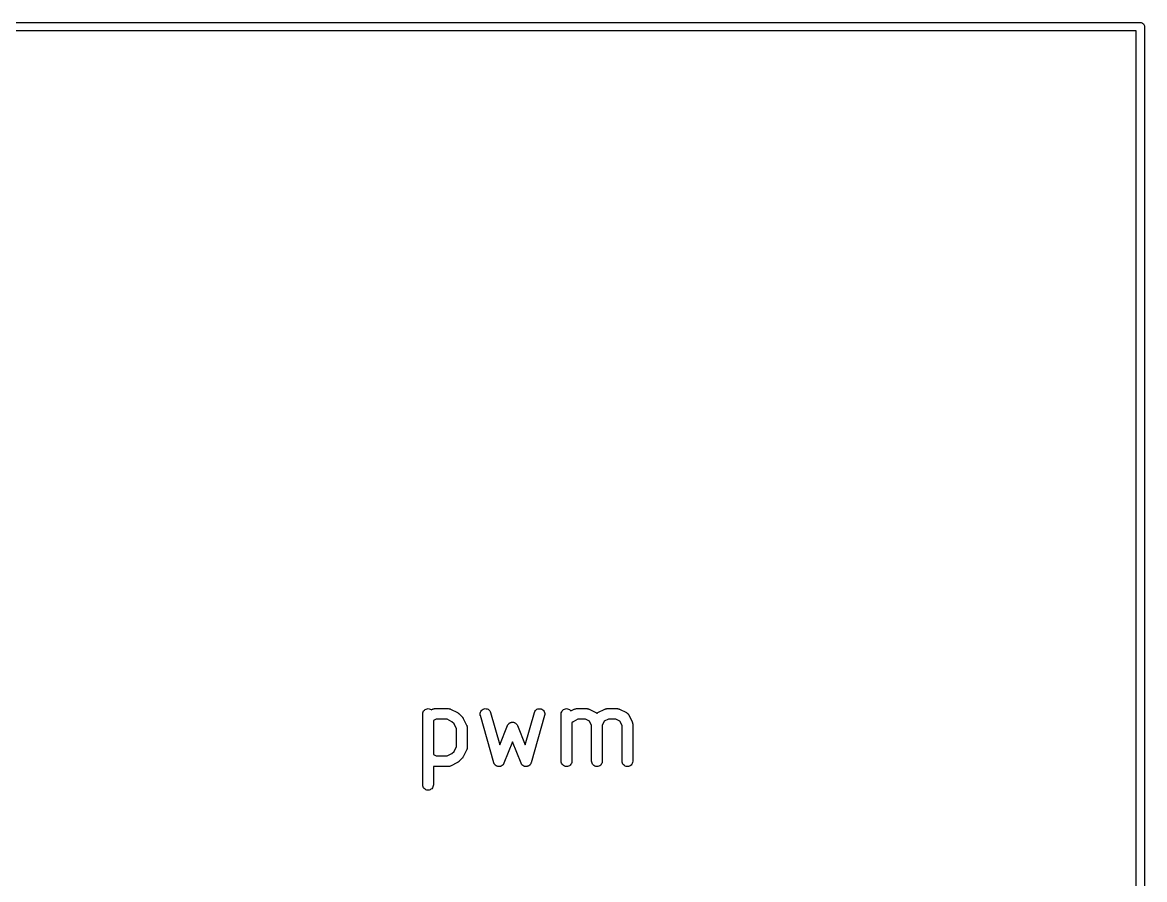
# Model space of a CAD drawing. Extents: x 79.2 to 140.3, y -94.5 to -17.5.
# Drawn here: x 124.45 to 140.27, y -29.55 to -17.47 of the extents above; entities that cross this region are included whole.
import ezdxf

# ---------------------------------------------------------------- set-up
doc = ezdxf.new("R2010")
doc.units = 0
doc.header["$MEASUREMENT"] = 0
doc.layers.add('BLACK', color=7, linetype='CONTINUOUS')

msp = doc.modelspace()

# ---------------------------------------------------------------- linework, layer by layer
at = {"layer": 'BLACK', "linetype": 'CONTINUOUS'}
for p, q in [((79.2509, -17.466), (140.205, -17.466)), ((140.205, -17.466), (140.208, -17.4657)), ((140.208, -17.4657), (140.211, -17.466)), ((140.211, -17.466), (140.22, -17.4669)), ((140.22, -17.4669), (140.231, -17.4703)), ((140.231, -17.4703), (140.241, -17.4759)), ((140.241, -17.4759), (140.251, -17.4834)), ((140.251, -17.4834), (140.258, -17.4925)), ((140.258, -17.4925), (140.264, -17.5029)), ((140.264, -17.5029), (140.267, -17.5142)), ((140.267, -17.5142), (140.268, -17.526)), ((140.268, -17.526), (140.268, -17.5289)), ((140.268, -17.5289), (140.268, -94.4851)), ((140.148, -17.586), (79.308, -17.586)), ((140.148, -94.428), (140.148, -17.586)), ((130.092, -27.2167), (130.094, -27.2021)), ((130.094, -27.2021), (130.098, -27.1882)), ((130.098, -27.1882), (130.105, -27.1753)), ((130.105, -27.1753), (130.115, -27.1641)), ((130.115, -27.1641), (130.126, -27.155)), ((130.126, -27.155), (130.139, -27.1482)), ((130.139, -27.1482), (130.153, -27.144)), ((130.153, -27.144), (130.168, -27.1427)), ((130.168, -27.1427), (130.182, -27.1442)), ((130.182, -27.1442), (130.196, -27.1486)), ((130.196, -27.1486), (130.209, -27.1555)), ((130.209, -27.1555), (130.213, -27.1586)), ((130.213, -27.1586), (130.229, -27.1506)), ((130.229, -27.1506), (130.23, -27.1502)), ((130.23, -27.1502), (130.232, -27.1494)), ((130.232, -27.1494), (130.234, -27.1484)), ((130.234, -27.1484), (130.239, -27.1469)), ((130.239, -27.1469), (130.244, -27.1451)), ((130.244, -27.1451), (130.246, -27.1448)), ((130.246, -27.1448), (130.248, -27.1441)), ((130.248, -27.1441), (130.253, -27.1436)), ((130.253, -27.1436), (130.258, -27.1428)), ((130.258, -27.1428), (130.26, -27.1429)), ((130.26, -27.1429), (130.262, -27.1427)), ((130.262, -27.1427), (130.453, -27.1427)), ((130.453, -27.1427), (130.454, -27.1427)), ((130.454, -27.1427), (130.456, -27.143)), ((130.456, -27.143), (130.458, -27.1429)), ((130.458, -27.1429), (130.463, -27.1438)), ((130.463, -27.1438), (130.469, -27.1444)), ((130.469, -27.1444), (130.471, -27.145)), ((130.471, -27.145), (130.473, -27.1454)), ((130.473, -27.1454), (130.478, -27.1472)), ((130.478, -27.1472), (130.482, -27.1488)), ((130.482, -27.1488), (130.484, -27.1498)), ((130.484, -27.1498), (130.486, -27.1506)), ((130.486, -27.1506), (130.582, -27.1983)), ((130.582, -27.1983), (130.583, -27.1987)), ((130.583, -27.1987), (130.586, -27.201)), ((130.586, -27.201), (130.59, -27.203)), ((130.59, -27.203), (130.592, -27.205)), ((130.592, -27.205), (130.595, -27.2067)), ((130.595, -27.2067), (130.598, -27.2096)), ((130.902, -27.2082), (130.906, -27.194)), ((130.906, -27.194), (130.912, -27.1806)), ((130.912, -27.1806), (130.92, -27.1687)), ((130.92, -27.1687), (130.931, -27.1586)), ((130.931, -27.1586), (130.943, -27.1507)), ((130.943, -27.1507), (130.957, -27.1455)), ((130.957, -27.1455), (130.971, -27.1429)), ((130.971, -27.1429), (130.986, -27.1432)), ((130.986, -27.1432), (131, -27.1464)), ((131, -27.1464), (131.013, -27.1523)), ((131.013, -27.1523), (131.025, -27.1606)), ((131.025, -27.1606), (131.036, -27.1712)), ((131.036, -27.1712), (131.043, -27.1835)), ((131.043, -27.1835), (131.049, -27.1971)), ((131.049, -27.1971), (131.179, -27.6528)), ((131.536, -27.6528), (131.667, -27.1971)), ((131.667, -27.1961), (131.672, -27.1826)), ((131.667, -27.1971), (131.667, -27.1961)), ((131.672, -27.1826), (131.68, -27.1704)), ((131.68, -27.1704), (131.691, -27.16)), ((131.691, -27.16), (131.703, -27.1518)), ((131.703, -27.1518), (131.716, -27.1461)), ((131.716, -27.1461), (131.731, -27.1431)), ((131.731, -27.1431), (131.745, -27.143)), ((131.745, -27.143), (131.76, -27.1457)), ((131.76, -27.1457), (131.773, -27.1512)), ((131.773, -27.1512), (131.786, -27.1592)), ((131.786, -27.1592), (131.796, -27.1694)), ((131.796, -27.1694), (131.804, -27.1815)), ((131.804, -27.1815), (131.81, -27.195)), ((131.81, -27.195), (131.813, -27.2093)), ((132.045, -27.2167), (132.046, -27.2021)), ((132.046, -27.2021), (132.051, -27.1882)), ((132.051, -27.1882), (132.058, -27.1753)), ((132.058, -27.1753), (132.067, -27.1641)), ((132.067, -27.1641), (132.079, -27.155)), ((132.079, -27.155), (132.092, -27.1482)), ((132.092, -27.1482), (132.106, -27.144)), ((132.106, -27.144), (132.12, -27.1427)), ((132.12, -27.1427), (132.135, -27.1442)), ((132.135, -27.1442), (132.149, -27.1486)), ((132.149, -27.1486), (132.162, -27.1555)), ((132.162, -27.1555), (132.173, -27.1649)), ((132.173, -27.1649), (132.181, -27.1747)), ((132.181, -27.1747), (132.229, -27.1506)), ((132.229, -27.1506), (132.23, -27.1502)), ((132.23, -27.1502), (132.232, -27.1494)), ((132.232, -27.1494), (132.234, -27.1484)), ((132.234, -27.1484), (132.239, -27.1469)), ((132.239, -27.1469), (132.244, -27.1451)), ((132.244, -27.1451), (132.246, -27.1448)), ((132.246, -27.1448), (132.248, -27.1441)), ((132.248, -27.1441), (132.253, -27.1436)), ((132.253, -27.1436), (132.258, -27.1428)), ((132.258, -27.1428), (132.26, -27.1429)), ((132.26, -27.1429), (132.262, -27.1427)), ((132.262, -27.1427), (132.405, -27.1427)), ((132.405, -27.1427), (132.406, -27.1427)), ((132.406, -27.1427), (132.409, -27.143)), ((132.409, -27.143), (132.411, -27.1429)), ((132.411, -27.1429), (132.416, -27.1438)), ((132.416, -27.1438), (132.421, -27.1444)), ((132.421, -27.1444), (132.423, -27.145)), ((132.423, -27.145), (132.425, -27.1454)), ((132.425, -27.1454), (132.43, -27.1472)), ((132.43, -27.1472), (132.435, -27.1488)), ((132.435, -27.1488), (132.437, -27.1498)), ((132.437, -27.1498), (132.439, -27.1506)), ((132.439, -27.1506), (132.534, -27.1983)), ((132.534, -27.1983), (132.535, -27.1987)), ((132.535, -27.1987), (132.536, -27.1996)), ((132.536, -27.1996), (132.538, -27.2003)), ((132.538, -27.2003), (132.543, -27.2036)), ((132.543, -27.2036), (132.547, -27.2067)), ((132.547, -27.2067), (132.548, -27.2075)), ((132.548, -27.2075), (132.549, -27.2072)), ((132.549, -27.2072), (132.55, -27.206)), ((132.55, -27.206), (132.555, -27.203)), ((132.555, -27.203), (132.559, -27.1998)), ((132.559, -27.1998), (132.561, -27.1991)), ((132.561, -27.1991), (132.562, -27.1983)), ((132.562, -27.1983), (132.658, -27.1506)), ((132.658, -27.1502), (132.661, -27.1494)), ((132.658, -27.1506), (132.658, -27.1502)), ((132.661, -27.1494), (132.662, -27.1484)), ((132.662, -27.1484), (132.667, -27.1469)), ((132.667, -27.1469), (132.672, -27.1451)), ((132.672, -27.1451), (132.674, -27.1448)), ((132.674, -27.1448), (132.676, -27.1441)), ((132.676, -27.1441), (132.682, -27.1436)), ((132.682, -27.1436), (132.687, -27.1428)), ((132.687, -27.1428), (132.689, -27.1429)), ((132.689, -27.1429), (132.691, -27.1427)), ((132.691, -27.1427), (132.834, -27.1427)), ((132.834, -27.1427), (132.835, -27.1427)), ((132.835, -27.1427), (132.837, -27.143)), ((132.837, -27.143), (132.839, -27.1429)), ((132.839, -27.1429), (132.844, -27.1438)), ((132.844, -27.1438), (132.849, -27.1444)), ((132.849, -27.1444), (132.852, -27.145)), ((132.852, -27.145), (132.854, -27.1454)), ((132.854, -27.1454), (132.859, -27.1472)), ((132.859, -27.1472), (132.863, -27.1488)), ((132.863, -27.1488), (132.865, -27.1498)), ((132.865, -27.1498), (132.867, -27.1506)), ((132.867, -27.1506), (132.963, -27.1983)), ((132.963, -27.1983), (132.964, -27.1987)), ((132.964, -27.1987), (132.965, -27.1996)), ((132.965, -27.1996), (132.966, -27.2003)), ((132.966, -27.2003), (132.971, -27.2036)), ((132.971, -27.2036), (132.976, -27.2067)), ((132.976, -27.2067), (132.977, -27.2078)), ((132.977, -27.2078), (132.978, -27.2088)), ((130.092, -27.2177), (130.092, -27.2167)), ((130.092, -28.2177), (130.092, -27.2177)), ((130.28, -27.2927), (130.242, -27.3117)), ((130.242, -27.3117), (130.242, -27.7904)), ((130.435, -27.2927), (130.28, -27.2927)), ((130.504, -27.327), (130.435, -27.2927)), ((130.534, -27.3574), (130.504, -27.327)), ((130.568, -27.4259), (130.534, -27.3574)), ((130.598, -27.2096), (130.601, -27.2123)), ((130.601, -27.2123), (130.649, -27.2599)), ((130.649, -27.2599), (130.65, -27.2607)), ((130.65, -27.2607), (130.652, -27.264)), ((130.652, -27.264), (130.655, -27.267)), ((130.655, -27.267), (130.657, -27.2697)), ((130.657, -27.2697), (130.659, -27.2721)), ((130.659, -27.2721), (130.661, -27.2758)), ((130.661, -27.2758), (130.663, -27.2794)), ((130.663, -27.2794), (130.711, -27.3746)), ((130.902, -27.2229), (130.902, -27.2082)), ((130.904, -27.2373), (130.902, -27.2229)), ((130.905, -27.2383), (130.904, -27.2373)), ((131.095, -27.905), (130.905, -27.2383)), ((131.295, -27.3665), (131.296, -27.3659)), ((131.296, -27.3652), (131.301, -27.3602)), ((131.296, -27.3659), (131.296, -27.3652)), ((131.301, -27.3602), (131.305, -27.3552)), ((131.305, -27.3547), (131.306, -27.3541)), ((131.305, -27.3552), (131.305, -27.3547)), ((131.306, -27.3541), (131.311, -27.35)), ((131.311, -27.35), (131.316, -27.3459)), ((131.316, -27.3459), (131.317, -27.3455)), ((131.317, -27.345), (131.323, -27.342)), ((131.317, -27.3455), (131.317, -27.345)), ((131.323, -27.342), (131.329, -27.3389)), ((131.329, -27.3389), (131.33, -27.3387)), ((131.33, -27.3384), (131.337, -27.3366)), ((131.33, -27.3387), (131.33, -27.3384)), ((131.337, -27.3366), (131.343, -27.3347)), ((131.343, -27.3347), (131.344, -27.3346)), ((131.344, -27.3344), (131.351, -27.3338)), ((131.344, -27.3346), (131.344, -27.3344)), ((131.351, -27.3338), (131.357, -27.3332)), ((131.357, -27.3332), (131.358, -27.3333)), ((131.358, -27.3333), (131.359, -27.3332)), ((131.359, -27.3332), (131.366, -27.334)), ((131.366, -27.334), (131.372, -27.3346)), ((131.372, -27.3346), (131.373, -27.3348)), ((131.373, -27.3348), (131.374, -27.3349)), ((131.374, -27.3349), (131.38, -27.3369)), ((131.38, -27.3369), (131.386, -27.3388)), ((131.386, -27.3388), (131.387, -27.3391)), ((131.387, -27.3391), (131.387, -27.3394)), ((131.387, -27.3394), (131.393, -27.3425)), ((131.393, -27.3425), (131.399, -27.3456)), ((131.399, -27.3456), (131.4, -27.3461)), ((131.4, -27.3461), (131.4, -27.3465)), ((131.4, -27.3465), (131.405, -27.3507)), ((131.405, -27.3507), (131.41, -27.3548)), ((131.41, -27.3548), (131.411, -27.3554)), ((131.411, -27.3554), (131.411, -27.3559)), ((131.411, -27.3559), (131.416, -27.361)), ((131.416, -27.361), (131.42, -27.366)), ((131.42, -27.366), (131.42, -27.3667)), ((131.811, -27.2383), (131.62, -27.905)), ((131.813, -27.2239), (131.811, -27.2383)), ((131.813, -27.2093), (131.813, -27.2239)), ((132.045, -27.2177), (132.045, -27.2167)), ((132.045, -27.8844), (132.045, -27.2177)), ((132.212, -27.327), (132.195, -27.344)), ((132.195, -27.344), (132.195, -27.8844)), ((132.28, -27.2927), (132.212, -27.327)), ((132.388, -27.2927), (132.28, -27.2927)), ((132.445, -27.3212), (132.388, -27.2927)), ((132.473, -27.3783), (132.445, -27.3212)), ((132.652, -27.3212), (132.623, -27.3783)), ((132.709, -27.2927), (132.652, -27.3212)), ((132.816, -27.2927), (132.709, -27.2927)), ((132.873, -27.3212), (132.816, -27.2927)), ((132.902, -27.3783), (132.873, -27.3212)), ((132.978, -27.2088), (132.982, -27.2129)), ((132.982, -27.2129), (132.986, -27.2169)), ((132.986, -27.2169), (132.987, -27.2182)), ((132.987, -27.2182), (132.988, -27.2194)), ((132.988, -27.2194), (132.991, -27.2242)), ((132.991, -27.2242), (132.995, -27.2289)), ((132.995, -27.2289), (132.995, -27.2304)), ((132.995, -27.2304), (132.996, -27.2318)), ((132.996, -27.2318), (133.044, -27.327)), ((133.044, -27.327), (133.044, -27.328)), ((133.044, -27.328), (133.045, -27.33)), ((133.045, -27.33), (133.046, -27.332)), ((133.046, -27.332), (133.048, -27.3369)), ((133.048, -27.3369), (133.049, -27.3417)), ((133.049, -27.3417), (133.05, -27.3439)), ((133.05, -27.3439), (133.05, -27.346)), ((133.05, -27.346), (133.051, -27.3511)), ((133.051, -27.3511), (133.052, -27.3562)), ((133.052, -27.3562), (133.052, -27.3584)), ((133.052, -27.3584), (133.052, -27.3606)), ((133.052, -27.3606), (133.052, -27.8844)), ((130.568, -27.6762), (130.568, -27.4259)), ((130.711, -27.3746), (130.711, -27.3756)), ((130.711, -27.3756), (130.712, -27.3777)), ((130.712, -27.3777), (130.713, -27.3796)), ((130.713, -27.3796), (130.714, -27.3845)), ((130.714, -27.3845), (130.716, -27.3893)), ((130.716, -27.3893), (130.716, -27.3915)), ((130.716, -27.3915), (130.717, -27.3936)), ((130.717, -27.3936), (130.718, -27.3987)), ((130.718, -27.3987), (130.718, -27.4038)), ((130.718, -27.4038), (130.718, -27.406)), ((130.718, -27.406), (130.718, -27.4082)), ((130.718, -27.4082), (130.718, -27.6939)), ((131.179, -27.6528), (131.288, -27.3803)), ((131.288, -27.3794), (131.289, -27.3787)), ((131.288, -27.3803), (131.288, -27.3794)), ((131.289, -27.3779), (131.292, -27.3722)), ((131.289, -27.3787), (131.289, -27.3779)), ((131.292, -27.3722), (131.295, -27.3665)), ((131.42, -27.3667), (131.421, -27.3673)), ((131.421, -27.3673), (131.424, -27.3731)), ((131.424, -27.3731), (131.427, -27.3789)), ((131.427, -27.3789), (131.427, -27.3796)), ((131.427, -27.3796), (131.427, -27.3803)), ((131.427, -27.3803), (131.536, -27.6528)), ((132.473, -27.8844), (132.473, -27.3783)), ((132.623, -27.3783), (132.623, -27.8844)), ((132.902, -27.8844), (132.902, -27.3783)), ((130.534, -27.7447), (130.568, -27.6762)), ((131.358, -27.6101), (131.237, -27.9122)), ((131.479, -27.9122), (131.358, -27.6101)), ((130.242, -27.7904), (130.28, -27.8094)), ((130.28, -27.8094), (130.435, -27.8094)), ((130.435, -27.8094), (130.504, -27.7751)), ((130.504, -27.7751), (130.534, -27.7447)), ((130.652, -27.8389), (130.649, -27.8422)), ((130.654, -27.8359), (130.652, -27.8389)), ((130.656, -27.8333), (130.654, -27.8359)), ((130.658, -27.8309), (130.656, -27.8333)), ((130.66, -27.8272), (130.658, -27.8309)), ((130.662, -27.8236), (130.66, -27.8272)), ((130.663, -27.8227), (130.662, -27.8236)), ((130.711, -27.7274), (130.663, -27.8227)), ((130.712, -27.7234), (130.711, -27.7254)), ((130.711, -27.7254), (130.711, -27.7274)), ((130.714, -27.7186), (130.712, -27.7234)), ((130.716, -27.7138), (130.714, -27.7186)), ((130.717, -27.7095), (130.716, -27.7116)), ((130.716, -27.7116), (130.716, -27.7138)), ((130.718, -27.6994), (130.717, -27.7044)), ((130.717, -27.7044), (130.717, -27.7095)), ((130.718, -27.6939), (130.718, -27.695)), ((130.718, -27.695), (130.718, -27.6971)), ((130.718, -27.6971), (130.718, -27.6994)), ((130.243, -27.9567), (130.242, -27.9566)), ((130.242, -27.9566), (130.242, -28.2177)), ((130.245, -27.9571), (130.243, -27.9567)), ((130.247, -27.9577), (130.245, -27.9571)), ((130.252, -27.9583), (130.247, -27.9577)), ((130.257, -27.9592), (130.252, -27.9583)), ((130.259, -27.9591), (130.257, -27.9592)), ((130.261, -27.9594), (130.259, -27.9591)), ((130.262, -27.9594), (130.261, -27.9594)), ((130.453, -27.9594), (130.262, -27.9594)), ((130.455, -27.9592), (130.453, -27.9594)), ((130.457, -27.9593), (130.455, -27.9592)), ((130.462, -27.9585), (130.457, -27.9593)), ((130.468, -27.958), (130.462, -27.9585)), ((130.47, -27.9573), (130.468, -27.958)), ((130.472, -27.957), (130.47, -27.9573)), ((130.477, -27.9552), (130.472, -27.957)), ((130.482, -27.9537), (130.477, -27.9552)), ((130.483, -27.9527), (130.482, -27.9537)), ((130.486, -27.9519), (130.483, -27.9527)), ((130.582, -27.9038), (130.486, -27.9515)), ((130.486, -27.9515), (130.486, -27.9519)), ((130.585, -27.9016), (130.582, -27.9038)), ((130.589, -27.8997), (130.585, -27.9016)), ((130.591, -27.8977), (130.589, -27.8997)), ((130.594, -27.8961), (130.591, -27.8977)), ((130.597, -27.8932), (130.594, -27.8961)), ((130.6, -27.8905), (130.597, -27.8932)), ((130.601, -27.8898), (130.6, -27.8905)), ((130.649, -27.8422), (130.601, -27.8898)), ((131.097, -27.9093), (131.095, -27.905)), ((131.098, -27.9137), (131.097, -27.9093)), ((131.1, -27.9161), (131.098, -27.9137)), ((131.1, -27.9186), (131.1, -27.9161)), ((131.103, -27.9225), (131.1, -27.9186)), ((131.105, -27.9265), (131.103, -27.9225)), ((131.107, -27.9286), (131.105, -27.9265)), ((131.108, -27.9309), (131.107, -27.9286)), ((131.112, -27.9342), (131.108, -27.9309)), ((131.115, -27.9378), (131.112, -27.9342)), ((131.117, -27.9395), (131.115, -27.9378)), ((131.119, -27.9414), (131.117, -27.9395)), ((131.122, -27.9441), (131.119, -27.9414)), ((131.126, -27.947), (131.122, -27.9441)), ((131.128, -27.9483), (131.126, -27.947)), ((131.131, -27.9498), (131.128, -27.9483)), ((131.135, -27.9517), (131.131, -27.9498)), ((131.139, -27.9538), (131.135, -27.9517)), ((131.142, -27.9546), (131.139, -27.9538)), ((131.144, -27.9557), (131.142, -27.9546)), ((131.149, -27.9567), (131.144, -27.9557)), ((131.153, -27.958), (131.149, -27.9567)), ((131.156, -27.9583), (131.153, -27.958)), ((131.158, -27.9588), (131.156, -27.9583)), ((131.163, -27.9589), (131.158, -27.9588)), ((131.167, -27.9594), (131.163, -27.9589)), ((131.17, -27.9591), (131.167, -27.9594)), ((131.173, -27.9592), (131.17, -27.9591)), ((131.177, -27.9584), (131.173, -27.9592)), ((131.182, -27.9579), (131.177, -27.9584)), ((131.185, -27.9571), (131.182, -27.9579)), ((131.187, -27.9566), (131.185, -27.9571)), ((131.192, -27.955), (131.187, -27.9566)), ((131.196, -27.9536), (131.192, -27.955)), ((131.198, -27.9523), (131.196, -27.9536)), ((131.201, -27.9514), (131.198, -27.9523)), ((131.205, -27.9489), (131.201, -27.9514)), ((131.209, -27.9467), (131.205, -27.9489)), ((131.211, -27.945), (131.209, -27.9467)), ((131.213, -27.9435), (131.211, -27.945)), ((131.217, -27.9403), (131.213, -27.9435)), ((131.22, -27.9374), (131.217, -27.9403)), ((131.222, -27.9353), (131.22, -27.9374)), ((131.224, -27.9334), (131.222, -27.9353)), ((131.227, -27.9297), (131.224, -27.9334)), ((131.23, -27.9261), (131.227, -27.9297)), ((131.231, -27.9237), (131.23, -27.9261)), ((131.232, -27.9215), (131.231, -27.9237)), ((131.234, -27.9173), (131.232, -27.9215)), ((131.236, -27.9132), (131.234, -27.9173)), ((131.237, -27.9122), (131.236, -27.9132)), ((131.481, -27.9163), (131.479, -27.9122)), ((131.483, -27.9206), (131.481, -27.9163)), ((131.484, -27.9228), (131.483, -27.9206)), ((131.485, -27.9252), (131.484, -27.9228)), ((131.488, -27.9288), (131.485, -27.9252)), ((131.491, -27.9326), (131.488, -27.9288)), ((131.493, -27.9345), (131.491, -27.9326)), ((131.494, -27.9367), (131.493, -27.9345)), ((131.498, -27.9396), (131.494, -27.9367)), ((131.501, -27.9429), (131.498, -27.9396)), ((131.504, -27.9444), (131.501, -27.9429)), ((131.506, -27.9461), (131.504, -27.9444)), ((131.51, -27.9484), (131.506, -27.9461)), ((131.514, -27.9509), (131.51, -27.9484)), ((131.516, -27.9519), (131.514, -27.9509)), ((131.518, -27.9532), (131.516, -27.9519)), ((131.523, -27.9546), (131.518, -27.9532)), ((131.527, -27.9563), (131.523, -27.9546)), ((131.53, -27.9569), (131.527, -27.9563)), ((131.532, -27.9577), (131.53, -27.9569)), ((131.537, -27.9582), (131.532, -27.9577)), ((131.541, -27.9591), (131.537, -27.9582)), ((131.544, -27.9591), (131.541, -27.9591)), ((131.547, -27.9594), (131.544, -27.9591)), ((131.551, -27.959), (131.547, -27.9594)), ((131.556, -27.959), (131.551, -27.959)), ((131.559, -27.9584), (131.556, -27.959)), ((131.561, -27.9582), (131.559, -27.9584)), ((131.566, -27.9569), (131.561, -27.9582)), ((131.57, -27.956), (131.566, -27.9569)), ((131.573, -27.9549), (131.57, -27.956)), ((131.576, -27.9542), (131.573, -27.9549)), ((131.58, -27.9521), (131.576, -27.9542)), ((131.584, -27.9503), (131.58, -27.9521)), ((131.586, -27.9488), (131.584, -27.9503)), ((131.589, -27.9476), (131.586, -27.9488)), ((131.592, -27.9447), (131.589, -27.9476)), ((131.596, -27.9421), (131.592, -27.9447)), ((131.598, -27.9402), (131.596, -27.9421)), ((131.6, -27.9385), (131.598, -27.9402)), ((131.603, -27.935), (131.6, -27.9385)), ((131.606, -27.9317), (131.603, -27.935)), ((131.608, -27.9295), (131.606, -27.9317)), ((131.61, -27.9274), (131.608, -27.9295)), ((131.612, -27.9234), (131.61, -27.9274)), ((131.614, -27.9195), (131.612, -27.9234)), ((131.615, -27.917), (131.614, -27.9195)), ((131.617, -27.9146), (131.615, -27.917)), ((131.618, -27.9103), (131.617, -27.9146)), ((131.62, -27.906), (131.618, -27.9103)), ((131.62, -27.905), (131.62, -27.906)), ((132.046, -27.8989), (132.045, -27.8844)), ((132.05, -27.913), (132.046, -27.8989)), ((132.057, -27.9259), (132.05, -27.913)), ((132.066, -27.9372), (132.057, -27.9259)), ((132.078, -27.9466), (132.066, -27.9372)), ((132.091, -27.9535), (132.078, -27.9466)), ((132.105, -27.9578), (132.091, -27.9535)), ((132.119, -27.9594), (132.105, -27.9578)), ((132.134, -27.9581), (132.119, -27.9594)), ((132.148, -27.9539), (132.134, -27.9581)), ((132.161, -27.9471), (132.148, -27.9539)), ((132.172, -27.938), (132.161, -27.9471)), ((132.182, -27.9268), (132.172, -27.938)), ((132.189, -27.9139), (132.182, -27.9268)), ((132.193, -27.9), (132.189, -27.9139)), ((132.195, -27.8854), (132.193, -27.9)), ((132.195, -27.8844), (132.195, -27.8854)), ((132.475, -27.8989), (132.473, -27.8844)), ((132.479, -27.913), (132.475, -27.8989)), ((132.486, -27.9259), (132.479, -27.913)), ((132.495, -27.9372), (132.486, -27.9259)), ((132.506, -27.9466), (132.495, -27.9372)), ((132.519, -27.9535), (132.506, -27.9466)), ((132.533, -27.9578), (132.519, -27.9535)), ((132.548, -27.9594), (132.533, -27.9578)), ((132.562, -27.9581), (132.548, -27.9594)), ((132.576, -27.9539), (132.562, -27.9581)), ((132.589, -27.9471), (132.576, -27.9539)), ((132.601, -27.938), (132.589, -27.9471)), ((132.61, -27.9268), (132.601, -27.938)), ((132.617, -27.9139), (132.61, -27.9268)), ((132.622, -27.9), (132.617, -27.9139)), ((132.623, -27.8854), (132.622, -27.9)), ((132.623, -27.8844), (132.623, -27.8854)), ((132.903, -27.8989), (132.902, -27.8844)), ((132.907, -27.913), (132.903, -27.8989)), ((132.914, -27.9259), (132.907, -27.913)), ((132.924, -27.9372), (132.914, -27.9259)), ((132.935, -27.9466), (132.924, -27.9372)), ((132.948, -27.9535), (132.935, -27.9466)), ((132.962, -27.9578), (132.948, -27.9535)), ((132.976, -27.9594), (132.962, -27.9578)), ((132.991, -27.9581), (132.976, -27.9594)), ((133.005, -27.9539), (132.991, -27.9581)), ((133.018, -27.9471), (133.005, -27.9539)), ((133.029, -27.938), (133.018, -27.9471)), ((133.039, -27.9268), (133.029, -27.938)), ((133.046, -27.9139), (133.039, -27.9268)), ((133.05, -27.9), (133.046, -27.9139)), ((133.052, -27.8854), (133.05, -27.9)), ((133.052, -27.8844), (133.052, -27.8854)), ((130.094, -28.2323), (130.092, -28.2177)), ((130.098, -28.2463), (130.094, -28.2323)), ((130.105, -28.2592), (130.098, -28.2463)), ((130.114, -28.2706), (130.105, -28.2592)), ((130.125, -28.2799), (130.114, -28.2706)), ((130.138, -28.2869), (130.125, -28.2799)), ((130.152, -28.2912), (130.138, -28.2869)), ((130.167, -28.2927), (130.152, -28.2912)), ((130.181, -28.2914), (130.167, -28.2927)), ((130.195, -28.2873), (130.181, -28.2914)), ((130.208, -28.2805), (130.195, -28.2873)), ((130.22, -28.2713), (130.208, -28.2805)), ((130.229, -28.2601), (130.22, -28.2713)), ((130.236, -28.2473), (130.229, -28.2601)), ((130.241, -28.2333), (130.236, -28.2473)), ((130.242, -28.2188), (130.241, -28.2333)), ((130.242, -28.2177), (130.242, -28.2188))]:
    msp.add_line(p, q, dxfattribs=at)

doc.saveas('drawing.dxf')
